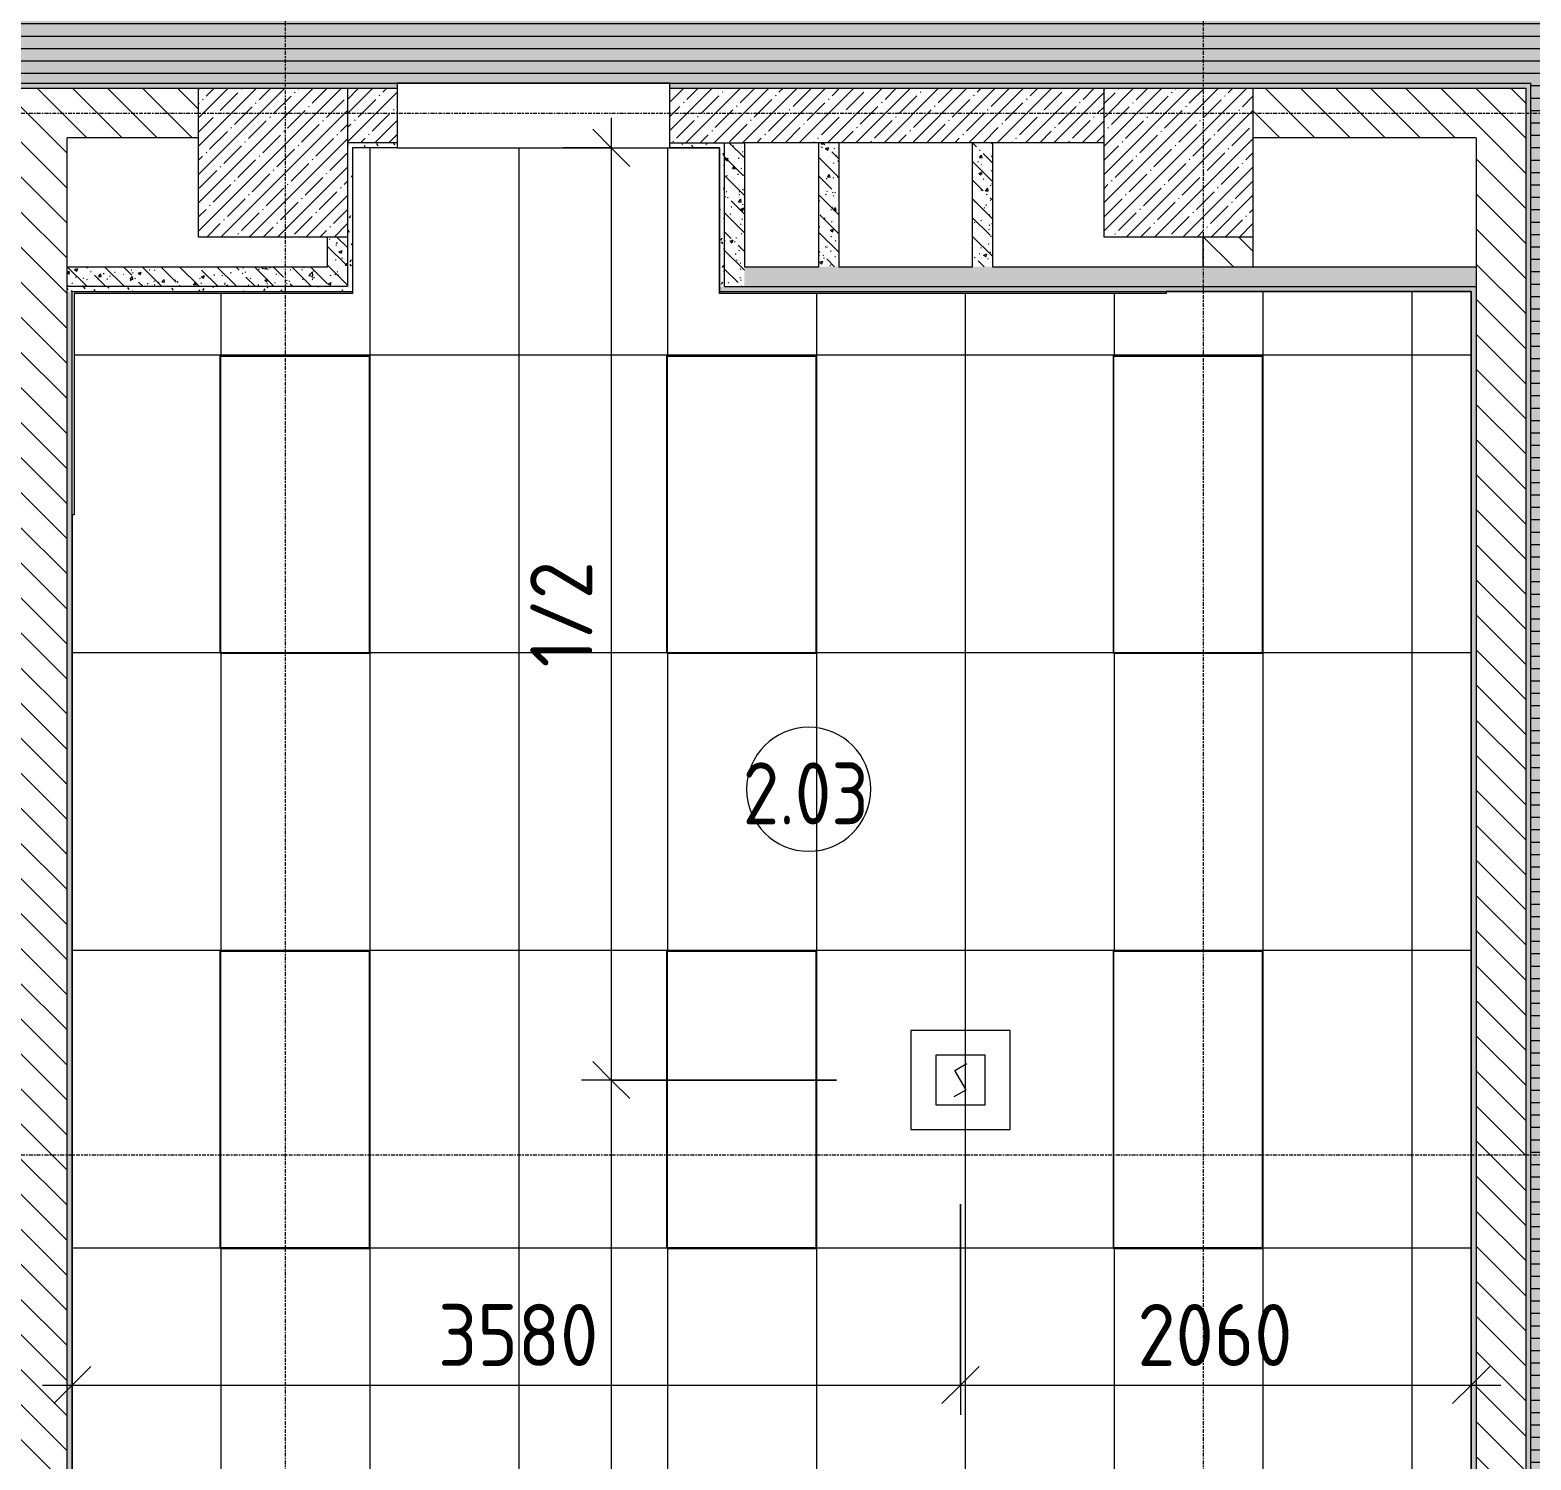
# Model space of a CAD drawing. Header units: millimetres. Extents: x -3917 to 185442, y -8553 to 29000.
# Drawn here: x 24880 to 30930, y 2369 to 8135 of the extents above; entities that cross this region are included whole.
import ezdxf

# ---------------------------------------------------------------- set-up
doc = ezdxf.new("R2010")
doc.units = ezdxf.units.MM
doc.linetypes.add('Осевая', pattern=[31.75, 6.35, -4.7625, 15.875, -4.7625])
for name, color, linetype, lineweight in [('A-ANNO-DIMS', 7, 'Continuous', 9), ('A-ANNO-DIMS-100', 7, 'Continuous', 9), ('A-AREA-IDEN', 7, 'Continuous', 9), ('A-CLNG-PATT', 7, 'Continuous', 9), ('A-WALL', 7, 'Continuous', 9), ('I-WALL', 7, 'Continuous', 9), ('Q-SPCQ', 7, 'Continuous', 9), ('S-COLS', 7, 'Continuous', 9), ('Оси-2', 7, 'Осевая', 9)]:
    doc.layers.add(name, color=color, linetype=linetype, lineweight=lineweight)
for name, color, linetype, lineweight, true_color in [('A-ANNO-NOTE', 1, 'Continuous', 9, 0xff0000), ('A-CLNG-1', 7, 'Continuous', 9, 0xeaeaea), ('A-WALL-1', 7, 'Continuous', 9, 0x3c3c3c), ('A-WALL-FNSH-1', 7, 'Continuous', 9, 0x3c3c3c), ('I-WALL-1', 7, 'Continuous', 9, 0x535353), ('Q-SPCQ-2', 1, 'Continuous', 9, 0xff0000), ('S-COLS-1', 9, 'Continuous', 9, 0x808080), ('S-COLS-2', 7, 'Continuous', 9, 0x3c3c3c)]:
    doc.layers.add(name, color=color, linetype=linetype, lineweight=lineweight, true_color=true_color)
doc.layers.add('A-CLNG-PATT-1', color=7, linetype='Continuous', lineweight=9, transparency=1)
doc.styles.add('GOST Common', font='GOST_Common.ttf', dxfattribs={"width": 0.9, "height": 250})
doc.styles.add('ISOCPEUR', font='isocpeur.ttf', dxfattribs={"width": 0.9, "height": 250})
doc.dimstyles.new('ISO-2_5_0_9К_БОЛЬШОЙ', dxfattribs={"dimscale": 304.8, "dimtxt": 248.995294, "dimasz": 0.492126, "dimexe": 0.393701, "dimexo": 0.984252, "dimgap": 0, "dimtad": 1, "dimdec": 0, "dimrnd": 10, "dimzin": 0, "dimdsep": 46, "dimtxsty": 'ISOCPEUR', "dimblk1": 'OBLIQUE', "dimblk2": 'OBLIQUE', "dimsah": 1, "dimcen": 0.09, "dimdle": 0.393701, "dimazin": 0, "dimtfac": 1, "dimtdec": 4, "dimtix": 1, "dimtmove": 0, "dimatfit": 3, "dimfxl": 1, "dimtvp": 1, "dimtolj": 1, "dimtzin": 0, "dimarcsym": 2})
pattern_1 = [(135, (0, 0), (-70.71068, -70.71068), [])]
pattern_2 = [(135, (0, 0), (-75.43415, -75.43415), [106.68, -17.78, 3.556, -17.78]), (135, (0, 75.39), (-75.43415, -75.43415), []), (50, (0, 0), (127.5292, -11.15758), [13.335, -146.685]), (355, (0, 0), (-24.66966, 133.74), [10.668, -117.348]), (100.451, (10.63, -0.93), (102.85973, 122.5818), [11.333, -124.663]), (46.184, (0, 35.56), (189.75516, -29.4304), [20.002, -220.027]), (96.636, (15.81, 33.1), (166.1822, 173.1996), [17, -186.995]), (351.184, (0, 35.56), (166.1839, 173.1976), [16.002, -176.022]), (21, (17.78, 26.67), (106.13027, -71.58603), [13.335, -146.685]), (326, (17.78, 26.67), (43.2619, 128.93175), [10.668, -117.348]), (71.451, (26.62, 20.7), (149.39198, 57.34505), [11.333, -124.663]), (37.5, (0, 0), (2.16223, 59.18836), [3.353, -112.573, 3.353, -115.773, -117.792]), (37.5, (0, 0), (2.16223, 59.18836), [-235.052, 3.353, -114.44]), (7.5, (0, 0), (46.77386, 70.12615), [3.353, -64.567, 3.353, -109.906, -44.894]), (7.5, (0, 0), (46.77386, 70.12615), [-181.178, 3.353, -41.542]), (327.5, (-39.65, 0), (94.91367, -4.01009), [3.353, -41.097, 3.353, -135.331, -184.023]), (327.5, (-39.65, 0), (94.91367, -4.01009), [-183.134, 3.353, -180.67]), (317.5, (-57.43, 0), (103.69057, 17.79882), [3.353, -54.432, 3.353, -88.748, -130.683]), (317.5, (-57.43, 0), (103.69057, 17.79882), [-149.885, 3.353, -127.33])]
pattern_3 = [(0, (0, 0), (121.92, 30.48), [10.058, -81.382, 10.058, -81.382, -487.68]), (0, (0, 0), (121.92, 30.48), [-182.88, 10.058, -172.822, 10.058, -81.382, -213.36]), (0, (0, 0), (121.92, 30.48), [-457.2, 10.058, -50.902, 10.058, -142.342]), (120, (45.72, 15.24), (-87.356454, 90.345817), [10.058, -81.382, 10.058, -81.382, -487.68]), (120, (45.72, 15.24), (-87.356454, 90.345817), [-182.88, 10.058, -172.822, 10.058, -81.382, -213.36]), (120, (45.72, 15.24), (-87.356454, 90.345817), [-457.2, 10.058, -50.902, 10.058, -142.342]), (240, (60.96, 76.2), (-34.563546, -120.825817), [10.058, -81.382, 10.058, -81.382, -487.68]), (240, (60.96, 76.2), (-34.563546, -120.825817), [-182.88, 10.058, -172.822, 10.058, -81.382, -213.36]), (240, (60.96, 76.2), (-34.563546, -120.825817), [-457.2, 10.058, -50.902, 10.058, -142.342])]

# ---------------------------------------------------------------- blocks, each defined once
blk = doc.blocks.new('BSC_Колонна _Прямоугольная - 600х600-23286269-Сводный план потолков 2 этажа в осях 1-12')
at = {"layer": 'S-COLS-1'}
h = blk.add_hatch(dxfattribs=at)
h.set_pattern_fill('FP_1', color=256, style=0, pattern_type=2)
h.set_pattern_definition([(45, (-29509.74, -7600), (-57.02463, 57.02463), []), (45, (-29452.72, -7600), (-57.02463, 57.02463), [100.806, -20.161, 3.353, -16.808])])
h.paths.add_polyline_path([(-300, -300), (300, -300), (300, 300), (-300, 300)])
at = {"layer": 'S-COLS-2'}
for p, q in [((-300, 300), (300, 300)), ((-300, -300), (-300, 300)), ((300, 300), (300, -300)), ((300, -300), (-300, -300))]:
    blk.add_line(p, q, dxfattribs=at)
blk = doc.blocks.new('BSC_Колонна _Прямоугольная - 600х600-V5-Сводный план потолков 2 этажа в осях 1-12')
at = {"layer": 'S-COLS-1'}
h = blk.add_hatch(dxfattribs=at)
h.set_pattern_fill('FP_8', color=256, style=0, pattern_type=2)
h.set_pattern_definition([(45, (-25860, -7600), (-57.02463, 57.02463), []), (45, (-25802.975, -7600), (-57.02463, 57.02463), [100.806, -20.161, 3.353, -16.808])])
h.paths.add_polyline_path([(-300, -300), (300, -300), (300, 300), (-300, 300), (-300, -238.1)])
at = {"layer": 'S-COLS-2'}
for p, q in [((-300, 300), (300, 300)), ((-300, -300), (-300, 300)), ((300, 300), (300, -300)), ((300, -300), (-300, -300))]:
    blk.add_line(p, q, dxfattribs=at)
blk = doc.blocks.new('Извещатель потолочный - Монтируемые на перекрытии-30356282-Сводный план потолков 2 этажа в осях 1-12')
at = {"layer": 'Q-SPCQ'}
for p, q in [((-300, 300), (-300, -100)), ((100, 300), (-300, 300)), ((100, -100), (100, 300)), ((0, 200), (-200, 200)), ((-200, 200), (-200, 0)), ((0, 0), (0, 200)), ((-122.5, 139), (-74.9, 166.5)), ((-100, 100), (-122.5, 139)), ((-125.1, 33.5), (-77.5, 61)), ((-77.5, 61), (-100, 100)), ((-200, 0), (0, 0)), ((-300, -100), (100, -100))]:
    blk.add_line(p, q, dxfattribs=at)
blk = doc.blocks.new('Марка_Помещения - Номер-25198446-Сводный план потолков 2 этажа в осях 1-12')
at = {"layer": 'A-AREA-IDEN'}
for start, end in [(360, 180), (180, 360)]:
    blk.add_arc((0, 0), 2.5, start, end, dxfattribs=at)
blk = doc.blocks.new('DIMBLOCK42-Сводный план потолков 2 этажа в осях 1-12')
at = {"layer": 'A-ANNO-DIMS-100'}
for p, q in [((28631, 3401), (28631, 2551.3)), ((28631, 2671.3), (28631, 3401)), ((25051, 2477.4), (25051, 2791.3)), ((24931, 2671.3), (28631, 2671.3)), ((25051, 2671.3), (25051, 2477.4))]:
    blk.add_line(p, q, dxfattribs=at)
at = {"layer": 'A-ANNO-DIMS-100', "lineweight": 20}
for p, q in [((25051, 2671.3), (25126, 2746.3)), ((28631, 2671.3), (28706, 2746.3)), ((25051, 2671.3), (24976, 2596.3)), ((28631, 2671.3), (28556, 2596.3))]:
    blk.add_line(p, q, dxfattribs=at)
at = {"layer": 'A-ANNO-DIMS-100', "color": 0, "insert": (26525, 2998), "char_height": 250, "width": 758.478, "attachment_point": 1, "line_spacing_factor": 1.149209, "style": 'ISOCPEUR'}
blk.add_mtext('3580', dxfattribs=at)
blk = doc.blocks.new('_Oblique')
at = {"color": 0, "linetype": 'ByBlock', "lineweight": -2}
blk.add_line((-0.5, -0.5), (0.5, 0.5), dxfattribs=at)
blk = doc.blocks.new('DIMBLOCK43-Сводный план потолков 2 этажа в осях 1-12')
at = {"layer": 'A-ANNO-DIMS-100'}
for p, q in [((28631, 3401), (28631, 2551.3)), ((28631, 2671.3), (28631, 3401)), ((30689, 2477.4), (30689, 2791.3)), ((28631, 2671.3), (30809, 2671.3)), ((30689, 2671.3), (30689, 2477.4))]:
    blk.add_line(p, q, dxfattribs=at)
at = {"layer": 'A-ANNO-DIMS-100', "lineweight": 20}
for p, q in [((28631, 2671.3), (28706, 2746.3)), ((30689, 2671.3), (30764, 2746.3)), ((28631, 2671.3), (28556, 2596.3)), ((30689, 2671.3), (30614, 2596.3))]:
    blk.add_line(p, q, dxfattribs=at)
at = {"layer": 'A-ANNO-DIMS-100', "color": 0, "insert": (29344, 2998), "char_height": 250, "width": 758.478, "attachment_point": 1, "line_spacing_factor": 1.149209, "style": 'ISOCPEUR'}
blk.add_mtext('2060', dxfattribs=at)
blk = doc.blocks.new('DIMBLOCK44-Сводный план потолков 2 этажа в осях 1-12')
at = {"layer": 'A-ANNO-DIMS-100'}
for p, q in [((27223.4, 7780), (27223.4, 3901)), ((27029.5, 7660), (27343.4, 7660)), ((27223.4, 7660), (27029.5, 7660)), ((28131, 3901), (27103.4, 3901)), ((27223.4, 3901), (28131, 3901))]:
    blk.add_line(p, q, dxfattribs=at)
at = {"layer": 'A-ANNO-DIMS-100', "lineweight": 20}
for p, q in [((27223.4, 7660), (27148.4, 7735)), ((27223.4, 7660), (27298.4, 7585)), ((27223.4, 3901), (27148.4, 3976)), ((27223.4, 3901), (27298.4, 3826))]:
    blk.add_line(p, q, dxfattribs=at)
at = {"layer": 'A-ANNO-DIMS-100', "color": 0, "insert": (26896.8, 5565), "char_height": 250, "width": 517.144, "attachment_point": 1, "rotation": 90, "line_spacing_factor": 1.149209, "style": 'ISOCPEUR'}
blk.add_mtext('1/2', dxfattribs=at)
blk = doc.blocks.new('DIMBLOCK45-Сводный план потолков 2 этажа в осях 1-12')
at = {"layer": 'A-ANNO-DIMS-100', "lineweight": 20}
for p, q in [((27223.4, 3901), (27148.4, 3976)), ((27223.4, 3901), (27298.4, 3826)), ((27223.4, 141), (27148.4, 216)), ((27223.4, 141), (27298.4, 66))]:
    blk.add_line(p, q, dxfattribs=at)
at = {"layer": 'A-ANNO-DIMS-100'}
for p, q in [((28131, 3901), (27103.4, 3901)), ((27223.4, 3901), (27223.4, 21)), ((27223.4, 3901), (28131, 3901)), ((29530.7, 141), (27103.4, 141)), ((27223.4, 141), (29530.7, 141))]:
    blk.add_line(p, q, dxfattribs=at)
at = {"layer": 'A-ANNO-DIMS-100', "color": 0, "insert": (26896.8, 1805.5), "char_height": 250, "width": 517.144, "attachment_point": 1, "rotation": 90, "line_spacing_factor": 1.149209, "style": 'ISOCPEUR'}
blk.add_mtext('1/2', dxfattribs=at)

msp = doc.modelspace()

# ---------------------------------------------------------------- hatches: boundary and pattern name
at = {"layer": 'A-CLNG-PATT'}
h = msp.add_hatch(dxfattribs=at)
h.set_pattern_fill('FP_89', color=256, style=0, pattern_type=2)
h.set_pattern_definition([(0, (29375, 7560.5), (0, -50), [])])
h.paths.add_polyline_path([(32466.7, 141), (32989, 141), (32989, 521), (33631, 521), (33631, 141), (35469, 141), (35469, 521), (35911, 521), (35911, 141), (37969, 141), (37969, 421), (38249, 421), (38249, 5249), (37189, 5249), (37189, 7921), (38277.7, 7921), (38277.7, 10679), (37969, 10679), (37969, 11221), (38249, 11221), (38249, 11474.2), (37977.7, 11609.9), (38249, 11745.5), (38249, 11850.8), (38229, 11850.8), (38229, 11950.8), (38249, 11950.8), (38249, 12774.6), (38229, 12774.6), (38229, 12874.6), (38249, 12874.6), (38249, 14980), (34231, 14980), (34231, 13759), (32700, 13759), (32700, 13740), (31300, 13740), (31300, 13759), (20231, 13759), (20231, 10880), (20250, 10880), (20250, 7921), (30931, 7921), (30931, 141), (31244.2, 141)])
h.paths.add_polyline_path([(33310, 7089.7), (33226.1, 7097), (33150, 7115.7), (33078, 7145.6), (33009.1, 7188), (32945.2, 7243.8), (32894.7, 7304.1), (32854.7, 7370), (32823.3, 7448.3), (32805.7, 7524), (32799.9, 7601.7), (32807, 7683.9), (32825.7, 7760), (32856.2, 7833.1), (32898, 7900.9), (32949.9, 7961.4), (33015.6, 8016.2), (33082.3, 8056.3), (33157.6, 8086.6), (33233.6, 8104.3), (33311.6, 8110.1), (33393.9, 8103), (33470, 8084.3), (33546.9, 8051.4), (33613.1, 8010.1), (33673.8, 7957.3), (33726.5, 7894), (33766.5, 7827.3), (33795.9, 7755), (33814.1, 7678.9), (33819.7, 7593.1), (33813, 7516.1), (33794.3, 7440), (33763.8, 7366.9), (33722, 7299.1), (33665.4, 7234.6), (33606.1, 7184.9), (33536.5, 7143.2), (33467.4, 7114.6), (33383.6, 7095.5), (33310.5, 7089.8)])
h.paths.add_polyline_path([(33310, 7090.7), (33391.3, 7097.4), (33467.7, 7115.8), (33546.5, 7149.5), (33612.6, 7190.8), (33671.7, 7241.8), (33723.3, 7302.8), (33766.4, 7375.2), (33795.6, 7447.7), (33813.3, 7524), (33819.2, 7600.9), (33812.9, 7680.2), (33794.2, 7757.7), (33763.5, 7831.7), (33721.1, 7900.4), (33664.5, 7964.9), (33609.3, 8012), (33535.1, 8056.3), (33463.3, 8085.3), (33383.6, 8103.5), (33308.9, 8109.2), (33230.2, 8103), (33152.3, 8084.2), (33078, 8053.3), (33010.1, 8011.5), (32949.2, 7959.3), (32894.4, 7893.5), (32854.2, 7826.3), (32824.7, 7753.4), (32806.9, 7678.1), (32800.7, 7600), (32807.6, 7517.7), (32826.1, 7441.6), (32856.5, 7368.3), (32898.5, 7300.1), (32950.7, 7239.2), (33013.4, 7186.3), (33082.9, 7144.6), (33158.8, 7114.2), (33235.1, 7096.6), (33309.5, 7090.8)])
h.paths.add_polyline_path([(33310, 7100), (33230.2, 7106.5), (33152.3, 7125.8), (33077.1, 7158.1), (33010.7, 7200.1), (32956.4, 7246.4), (32902, 7311.7), (32863.3, 7375.9), (32834.4, 7445.9), (32816.2, 7521.8), (32810, 7600), (32816.5, 7679.7), (32835.7, 7757.4), (32867.1, 7831.2), (32910.1, 7899.3), (32956.4, 7953.6), (33016.1, 8004.5), (33083, 8045.5), (33155.5, 8075.5), (33231.8, 8093.8), (33310, 8100), (33389.8, 8093.5), (33467.7, 8074.2), (33541.7, 8042.6), (33609.3, 7999.9), (33664.5, 7952.4), (33714.5, 7893.9), (33757.8, 7821.5), (33785.5, 7754.5), (33803.8, 7678.2), (33810, 7599.9), (33803.5, 7520.3), (33783.9, 7441.5), (33752.9, 7368.8), (33709.9, 7300.7), (33663.6, 7246.4), (33603.9, 7195.5), (33536.5, 7154.3), (33458.2, 7123), (33383.6, 7105.8), (33310.1, 7100)])
h.paths.add_polyline_path([(29833.9, 10620), (29785.6, 10620), (29738.8, 10631.5), (29696.1, 10653.9), (29660, 10685.9), (29632.7, 10725.6), (29615.6, 10770.6), (29609.7, 10816.8), (29604.4, 10773.1), (29585.6, 10725.6), (29560, 10688.4), (29523.9, 10656.4), (29481.2, 10634), (29434.4, 10622.5), (29386.1, 10622.5), (29339.3, 10634), (29296.6, 10656.4), (29260.6, 10688.4), (29233.2, 10728.1), (29216.1, 10773.1), (29210.3, 10821), (29216.1, 10868.9), (29233.2, 10913.9), (29260.6, 10953.6), (29296.6, 10985.6), (29339.3, 11008), (29386.1, 11019.5), (29434.4, 11019.5), (29481.2, 11008), (29523.9, 10985.6), (29561.7, 10951.1), (29587.3, 10913.9), (29604.7, 10866.4), (29610.3, 10822.7), (29616.5, 10868.9), (29632.7, 10911.4), (29660, 10951.1), (29696.1, 10983.1), (29738.8, 11005.5), (29785.6, 11017), (29833.9, 11017), (29880.7, 11005.5), (29923.4, 10983.1), (29959.4, 10951.1), (29986.8, 10911.4), (30003.9, 10866.4), (30009.7, 10818.5), (30003.9, 10770.6), (29986.8, 10725.6), (29959.4, 10685.9), (29923.4, 10653.9), (29880.7, 10631.5)])
h.paths.add_polyline_path([(36240, 13660), (36192.1, 13665.8), (36147.1, 13682.9), (36107.4, 13710.3), (36075.4, 13746.4), (36053, 13789.1), (36041.5, 13835.9), (36041.5, 13884.1), (36053, 13930.9), (36075.4, 13973.6), (36107.4, 14009.7), (36147.1, 14037.1), (36192.1, 14054.2), (36240, 14060), (36287.9, 14054.2), (36332.9, 14037.1), (36372.6, 14009.7), (36404.6, 13973.6), (36427, 13930.9), (36438.5, 13884.1), (36438.5, 13835.9), (36427, 13789.1), (36404.6, 13746.4), (36372.6, 13710.3), (36332.9, 13682.9), (36287.9, 13665.8)])
h = msp.add_hatch(dxfattribs=at)
h.set_pattern_fill('FP_83', color=256, style=0, pattern_type=2)
h.set_pattern_definition([(270, (25051, 3224), (600, 4e-14), []), (0, (25051, 3224), (0, 1200), [])])
h.paths.add_polyline_path([(30021.7, 521), (30690, 521), (30689, 7080), (29460, 7079), (29460, 7072), (27659.5, 7072), (27659, 7660), (26180, 7659), (26180, 7072), (25058, 7072), (25058, 6180), (25050, 6180), (25050, 521), (28799.2, 521)])
h.paths.add_polyline_path([(29847.3, 824.1), (29247.3, 824.1), (29247.3, 2024.1), (29847.3, 2024.1), (29847.3, 1049.8)])
h.paths.add_polyline_path([(28047.3, 824.1), (27447.3, 824.1), (27447.3, 2024.1), (28047.3, 2024.1), (28047.3, 1049.8)])
h.paths.add_polyline_path([(26247.3, 824.1), (25647.3, 824.1), (25647.3, 2024.1), (26247.3, 2024.1), (26247.3, 1049.8)])
h.paths.add_polyline_path([(29247.3, 3224.1), (29247.3, 4424.1), (29847.3, 4424.1), (29847.3, 3224.1)])
h.paths.add_polyline_path([(27447.3, 3224.1), (27447.3, 4424.1), (28047.3, 4424.1), (28047.3, 3224.1)])
h.paths.add_polyline_path([(26247.3, 3224.1), (25647.3, 3224.1), (25647.3, 4424.1), (26247.3, 4424.1)])
h.paths.add_polyline_path([(29247.3, 5624.1), (29247.3, 6824.1), (29847.3, 6824.1), (29847.3, 5624.1)])
h.paths.add_polyline_path([(28047.3, 5624.1), (27447.3, 5624.1), (27447.3, 6824.1), (28047.3, 6824.1), (28047.3, 6460.1)])
h.paths.add_polyline_path([(26247.3, 5624.1), (25647.3, 5624.1), (25647.3, 6824.1), (26247.3, 6824.1), (26247.3, 6460.1)])
at = {"layer": 'A-CLNG-PATT-1'}
h = msp.add_hatch(color=256, dxfattribs=at)
h.paths.add_polyline_path([(32466.7, 141), (32989, 141), (32989, 521), (33631, 521), (33631, 141), (35469, 141), (35469, 521), (35911, 521), (35911, 141), (37969, 141), (37969, 421), (38249, 421), (38249, 5249), (37189, 5249), (37189, 7921), (38277.7, 7921), (38277.7, 10679), (37969, 10679), (37969, 11221), (38249, 11221), (38249, 11474.2), (37977.7, 11609.9), (38249, 11745.5), (38249, 11850.8), (38229, 11850.8), (38229, 11950.8), (38249, 11950.8), (38249, 12774.6), (38229, 12774.6), (38229, 12874.6), (38249, 12874.6), (38249, 14980), (34231, 14980), (34231, 13759), (32700, 13759), (32700, 13740), (31300, 13740), (31300, 13759), (20231, 13759), (20231, 10880), (20250, 10880), (20250, 7921), (30931, 7921), (30931, 141), (31244.2, 141)])
h.paths.add_polyline_path([(33310, 7089.7), (33226.1, 7097), (33150, 7115.7), (33078, 7145.6), (33009.1, 7188), (32945.2, 7243.8), (32894.7, 7304.1), (32854.7, 7370), (32823.3, 7448.3), (32805.7, 7524), (32799.9, 7601.7), (32807, 7683.9), (32825.7, 7760), (32856.2, 7833.1), (32898, 7900.9), (32949.9, 7961.4), (33015.6, 8016.2), (33082.3, 8056.3), (33157.6, 8086.6), (33233.6, 8104.3), (33311.6, 8110.1), (33393.9, 8103), (33470, 8084.3), (33546.9, 8051.4), (33613.1, 8010.1), (33673.8, 7957.3), (33726.5, 7894), (33766.5, 7827.3), (33795.9, 7755), (33814.1, 7678.9), (33819.7, 7593.1), (33813, 7516.1), (33794.3, 7440), (33763.8, 7366.9), (33722, 7299.1), (33665.4, 7234.6), (33606.1, 7184.9), (33536.5, 7143.2), (33467.4, 7114.6), (33383.6, 7095.5), (33310.5, 7089.8)])
h.paths.add_polyline_path([(33310, 7090.7), (33391.3, 7097.4), (33467.7, 7115.8), (33546.5, 7149.5), (33612.6, 7190.8), (33671.7, 7241.8), (33723.3, 7302.8), (33766.4, 7375.2), (33795.6, 7447.7), (33813.3, 7524), (33819.2, 7600.9), (33812.9, 7680.2), (33794.2, 7757.7), (33763.5, 7831.7), (33721.1, 7900.4), (33664.5, 7964.9), (33609.3, 8012), (33535.1, 8056.3), (33463.3, 8085.3), (33383.6, 8103.5), (33308.9, 8109.2), (33230.2, 8103), (33152.3, 8084.2), (33078, 8053.3), (33010.1, 8011.5), (32949.2, 7959.3), (32894.4, 7893.5), (32854.2, 7826.3), (32824.7, 7753.4), (32806.9, 7678.1), (32800.7, 7600), (32807.6, 7517.7), (32826.1, 7441.6), (32856.5, 7368.3), (32898.5, 7300.1), (32950.7, 7239.2), (33013.4, 7186.3), (33082.9, 7144.6), (33158.8, 7114.2), (33235.1, 7096.6), (33309.5, 7090.8)])
h.paths.add_polyline_path([(33310, 7100), (33230.2, 7106.5), (33152.3, 7125.8), (33077.1, 7158.1), (33010.7, 7200.1), (32956.4, 7246.4), (32902, 7311.7), (32863.3, 7375.9), (32834.4, 7445.9), (32816.2, 7521.8), (32810, 7600), (32816.5, 7679.7), (32835.7, 7757.4), (32867.1, 7831.2), (32910.1, 7899.3), (32956.4, 7953.6), (33016.1, 8004.5), (33083, 8045.5), (33155.5, 8075.5), (33231.8, 8093.8), (33310, 8100), (33389.8, 8093.5), (33467.7, 8074.2), (33541.7, 8042.6), (33609.3, 7999.9), (33664.5, 7952.4), (33714.5, 7893.9), (33757.8, 7821.5), (33785.5, 7754.5), (33803.8, 7678.2), (33810, 7599.9), (33803.5, 7520.3), (33783.9, 7441.5), (33752.9, 7368.8), (33709.9, 7300.7), (33663.6, 7246.4), (33603.9, 7195.5), (33536.5, 7154.3), (33458.2, 7123), (33383.6, 7105.8), (33310.1, 7100)])
h.paths.add_polyline_path([(29833.9, 10620), (29785.6, 10620), (29738.8, 10631.5), (29696.1, 10653.9), (29660, 10685.9), (29632.7, 10725.6), (29615.6, 10770.6), (29609.7, 10816.8), (29604.4, 10773.1), (29585.6, 10725.6), (29560, 10688.4), (29523.9, 10656.4), (29481.2, 10634), (29434.4, 10622.5), (29386.1, 10622.5), (29339.3, 10634), (29296.6, 10656.4), (29260.6, 10688.4), (29233.2, 10728.1), (29216.1, 10773.1), (29210.3, 10821), (29216.1, 10868.9), (29233.2, 10913.9), (29260.6, 10953.6), (29296.6, 10985.6), (29339.3, 11008), (29386.1, 11019.5), (29434.4, 11019.5), (29481.2, 11008), (29523.9, 10985.6), (29561.7, 10951.1), (29587.3, 10913.9), (29604.7, 10866.4), (29610.3, 10822.7), (29616.5, 10868.9), (29632.7, 10911.4), (29660, 10951.1), (29696.1, 10983.1), (29738.8, 11005.5), (29785.6, 11017), (29833.9, 11017), (29880.7, 11005.5), (29923.4, 10983.1), (29959.4, 10951.1), (29986.8, 10911.4), (30003.9, 10866.4), (30009.7, 10818.5), (30003.9, 10770.6), (29986.8, 10725.6), (29959.4, 10685.9), (29923.4, 10653.9), (29880.7, 10631.5)])
h.paths.add_polyline_path([(36240, 13660), (36192.1, 13665.8), (36147.1, 13682.9), (36107.4, 13710.3), (36075.4, 13746.4), (36053, 13789.1), (36041.5, 13835.9), (36041.5, 13884.1), (36053, 13930.9), (36075.4, 13973.6), (36107.4, 14009.7), (36147.1, 14037.1), (36192.1, 14054.2), (36240, 14060), (36287.9, 14054.2), (36332.9, 14037.1), (36372.6, 14009.7), (36404.6, 13973.6), (36427, 13930.9), (36438.5, 13884.1), (36438.5, 13835.9), (36427, 13789.1), (36404.6, 13746.4), (36372.6, 13710.3), (36332.9, 13682.9), (36287.9, 13665.8)])
at = {"layer": 'I-WALL'}
h = msp.add_hatch(dxfattribs=at)
h.set_pattern_fill('FP_79', color=256, style=0, pattern_type=2)
h.set_pattern_definition(pattern_3)
h.paths.add_polyline_path([(30930, 7900), (30930, 7920), (27460, 7920), (27460, 7900), (30910, 7900)])
h.paths.add_polyline_path([(26354.1, 7900), (26360, 7900), (26360, 7920), (24370, 7920), (24370, 7900), (26160, 7900)])
h.paths.add_polyline_path([(22930, 7900), (22930, 7920), (20210, 7920), (20210, 7900), (22510, 7900)])
h = msp.add_hatch(dxfattribs=at)
h.set_pattern_fill('FP_11', color=256, style=0, pattern_type=2)
h.set_pattern_definition(pattern_1)
h.paths.add_polyline_path([(25560, 7700), (25560, 7900), (24370, 7900), (24370, 7700), (25131.6, 7700)])
h.paths.add_polyline_path([(22530, 7700), (22930, 7700), (22930, 7900), (22510, 7900), (22510, 7700)])
h = msp.add_hatch(dxfattribs=at)
h.set_pattern_fill('FP_13', color=256, style=0, pattern_type=2)
h.set_pattern_definition([(45, (0, 0), (-57.02463, 57.02463), []), (45, (57.025, 0), (-57.02463, 57.02463), [100.806, -20.161, 3.353, -16.808])])
h.paths.add_polyline_path([(29209.7, 7680), (29209.7, 7900), (27460, 7900), (27460, 7680), (28799.2, 7680)])
h.paths.add_polyline_path([(26180, 7680), (26360, 7680), (26360, 7900), (26160, 7900), (26160, 7680)])
h = msp.add_hatch(dxfattribs=at)
h.set_pattern_fill('FP_11', color=256, style=0, pattern_type=2)
h.set_pattern_definition(pattern_1)
h.paths.add_polyline_path([(30910, 7700), (30910, 7900), (29809.7, 7900), (29809.7, 7700), (30710, 7700)])
h = msp.add_hatch(dxfattribs=at)
h.set_pattern_fill('FP_79', color=256, style=0, pattern_type=2)
h.set_pattern_definition(pattern_3)
h.paths.add_polyline_path([(30930, 100), (30930, 7900), (30910, 7900), (30910, 100)])
h = msp.add_hatch(dxfattribs=at)
h.set_pattern_fill('FP_11', color=256, style=0, pattern_type=2)
h.set_pattern_definition(pattern_1)
h.paths.add_polyline_path([(24830, 100), (25030, 100), (25030, 7700), (24830, 7700), (24830, 140)])
h = msp.add_hatch(dxfattribs=at)
h.set_pattern_fill('FP_11', color=256, style=0, pattern_type=2)
h.set_pattern_definition(pattern_1)
h.paths.add_polyline_path([(30710, 100), (30910, 100), (30910, 7700), (30710, 7700), (30710, 140)])
h = msp.add_hatch(dxfattribs=at)
h.set_pattern_fill('FP_79', color=256, style=0, pattern_type=2)
h.set_pattern_definition(pattern_3)
h.paths.add_polyline_path([(26180, 7080), (26180, 7680), (26160, 7680), (26160, 7080)])
h = msp.add_hatch(dxfattribs=at)
h.set_pattern_fill('FP_79', color=256, style=0, pattern_type=2)
h.set_pattern_definition(pattern_3)
h.paths.add_polyline_path([(27660, 7660), (27660, 7680), (27460, 7680), (27460, 7660), (27659, 7660)])
h.paths.add_polyline_path([(26354.1, 7660), (26360, 7660), (26360, 7680), (26180, 7680), (26180, 7660)])
h = msp.add_hatch(dxfattribs=at)
h.set_pattern_fill('FP_79', color=256, style=0, pattern_type=2)
h.set_pattern_definition(pattern_3)
h.paths.add_polyline_path([(27660, 7100), (27680, 7100), (27680, 7680), (27660, 7680), (27660, 7361.9)])
h = msp.add_hatch(dxfattribs=at)
h.set_pattern_fill('FP_38', color=256, style=0, pattern_type=2)
h.set_pattern_definition(pattern_2)
h.paths.add_polyline_path([(27680, 7100), (27760, 7100), (27760, 7680), (27680, 7680), (27680, 7361.9)])
h = msp.add_hatch(dxfattribs=at)
h.set_pattern_fill('FP_38', color=256, style=0, pattern_type=2)
h.set_pattern_definition(pattern_2)
h.paths.add_polyline_path([(28140, 7180), (28140, 7680), (28060, 7680), (28060, 7180)])
h = msp.add_hatch(dxfattribs=at)
h.set_pattern_fill('FP_38', color=256, style=0, pattern_type=2)
h.set_pattern_definition(pattern_2)
h.paths.add_polyline_path([(28759.7, 7180), (28759.7, 7680), (28679.7, 7680), (28679.7, 7180)])
h = msp.add_hatch(dxfattribs=at)
h.set_pattern_fill('FP_38', color=256, style=0, pattern_type=2)
h.set_pattern_definition(pattern_2)
h.paths.add_polyline_path([(26080, 7100), (26160, 7100), (26160, 7300), (26080, 7300), (26080, 7180)])
h = msp.add_hatch(dxfattribs=at)
h.set_pattern_fill('FP_11', color=256, style=0, pattern_type=2)
h.set_pattern_definition(pattern_1)
h.paths.add_polyline_path([(29809.7, 7180), (29809.7, 7300), (29609.7, 7300), (29609.7, 7180)])
h = msp.add_hatch(dxfattribs=at)
h.set_pattern_fill('FP_38', color=256, style=0, pattern_type=2)
h.set_pattern_definition(pattern_2)
h.paths.add_polyline_path([(26080, 7100), (26080, 7180), (25030, 7180), (25030, 7100), (25131.6, 7100)])
h = msp.add_hatch(dxfattribs=at)
h.set_pattern_fill('FP_38', color=256, style=0, pattern_type=2)
h.set_pattern_definition(pattern_2)
h.paths.add_polyline_path([(30710, 7100), (30710, 7180), (27760, 7180), (27760, 7100), (30690, 7100)])
h = msp.add_hatch(dxfattribs=at)
h.set_pattern_fill('FP_79', color=256, style=0, pattern_type=2)
h.set_pattern_definition(pattern_3)
h.paths.add_polyline_path([(25050, 7080), (26160, 7080), (26160, 7100), (25030, 7100), (25030, 7080)])
h = msp.add_hatch(dxfattribs=at)
h.set_pattern_fill('FP_79', color=256, style=0, pattern_type=2)
h.set_pattern_definition(pattern_3)
h.paths.add_polyline_path([(25030, 100), (25050, 100), (25050, 7080), (25030, 7080), (25030, 148.1)])
h = msp.add_hatch(dxfattribs=at)
h.set_pattern_fill('FP_79', color=256, style=0, pattern_type=2)
h.set_pattern_definition(pattern_3)
h.paths.add_polyline_path([(30690, 7080), (30690, 7100), (27660, 7100), (27660, 7080), (30689, 7080)])
h = msp.add_hatch(dxfattribs=at)
h.set_pattern_fill('FP_79', color=256, style=0, pattern_type=2)
h.set_pattern_definition(pattern_3)
h.paths.add_polyline_path([(30690, 100), (30710, 100), (30710, 7100), (30690, 7100), (30690, 140)])

# ---------------------------------------------------------------- linework, layer by layer
at = {"layer": 'A-ANNO-NOTE'}
for p, q in [((25649.6, 5620.2), (25649.6, 6820.2)), ((25649.6, 6820.2), (26249.6, 6820.2)), ((26249.6, 6820.2), (26249.6, 5620.2)), ((27449.6, 5620.2), (27449.6, 6820.2)), ((27449.6, 6820.2), (28049.6, 6820.2)), ((28049.6, 6820.2), (28049.6, 5620.2)), ((29249.6, 5620.2), (29249.6, 6820.2)), ((29249.6, 6820.2), (29849.6, 6820.2)), ((29849.6, 6820.2), (29849.6, 5620.2)), ((26249.6, 5620.2), (25649.6, 5620.2)), ((28049.6, 5620.2), (27449.6, 5620.2)), ((29849.6, 5620.2), (29249.6, 5620.2)), ((25649.6, 3220.2), (25649.6, 4420.2)), ((25649.6, 4420.2), (26249.6, 4420.2)), ((26249.6, 4420.2), (26249.6, 3220.2)), ((27449.6, 3220.2), (27449.6, 4420.2)), ((27449.6, 4420.2), (28049.6, 4420.2)), ((28049.6, 4420.2), (28049.6, 3220.2)), ((29249.6, 3220.2), (29249.6, 4420.2)), ((29249.6, 4420.2), (29849.6, 4420.2)), ((29849.6, 4420.2), (29849.6, 3220.2)), ((26249.6, 3220.2), (25649.6, 3220.2)), ((28049.6, 3220.2), (27449.6, 3220.2)), ((29849.6, 3220.2), (29249.6, 3220.2))]:
    msp.add_line(p, q, dxfattribs=at)
at = {"layer": 'A-CLNG-1'}
for p, q in [((20250, 7921), (30931, 7921)), ((25647.3, 5624.1), (25647.3, 6824.1)), ((25647.3, 6824.1), (26247.3, 6824.1)), ((26247.3, 6824.1), (26247.3, 5624.1)), ((27447.3, 5624.1), (27447.3, 6824.1)), ((27447.3, 6824.1), (28047.3, 6824.1)), ((28047.3, 6824.1), (28047.3, 5624.1)), ((29247.3, 5624.1), (29247.3, 6824.1)), ((29247.3, 6824.1), (29847.3, 6824.1)), ((29847.3, 6824.1), (29847.3, 5624.1)), ((26247.3, 5624.1), (25647.3, 5624.1)), ((28047.3, 5624.1), (27447.3, 5624.1)), ((29847.3, 5624.1), (29247.3, 5624.1)), ((25647.3, 3224.1), (25647.3, 4424.1)), ((25647.3, 4424.1), (26247.3, 4424.1)), ((26247.3, 4424.1), (26247.3, 3224.1)), ((27447.3, 3224.1), (27447.3, 4424.1)), ((27447.3, 4424.1), (28047.3, 4424.1)), ((28047.3, 4424.1), (28047.3, 3224.1)), ((29247.3, 3224.1), (29247.3, 4424.1)), ((29247.3, 4424.1), (29847.3, 4424.1)), ((29847.3, 4424.1), (29847.3, 3224.1)), ((26247.3, 3224.1), (25647.3, 3224.1)), ((28047.3, 3224.1), (27447.3, 3224.1)), ((29847.3, 3224.1), (29247.3, 3224.1))]:
    msp.add_line(p, q, dxfattribs=at)
at = {"layer": 'A-WALL'}
for p, q in [((24370, 7900), (25560, 7900)), ((26160, 7900), (26360, 7900)), ((27460, 7900), (29209.7, 7900)), ((29209.7, 7921), (29209.7, 7920)), ((25030, 100), (25030, 7700)), ((26360, 7680), (26160, 7680)), ((26180, 7660), (26180, 7072)), ((27460, 7680), (27760, 7680)), ((27460, 7660), (27660, 7660)), ((27660, 7660), (27660, 7080)), ((25050, 7080), (26180, 7080)), ((27680, 7100), (30710, 7100)), ((29460, 7079), (29460, 7080)), ((30689, 7080), (30690, 7080)), ((30690, 7080), (30690, 100)), ((25050, 140), (25050, 6180)), ((25050, 6180), (25051, 6180))]:
    msp.add_line(p, q, dxfattribs=at)
at = {"layer": 'A-WALL-1'}
for p, q in [((24370, 7920), (26360, 7920)), ((26360, 7920), (26360, 7660)), ((27460, 7660), (27460, 7920)), ((27460, 7920), (30930, 7920)), ((29809.7, 7900), (30910, 7900)), ((30910, 7900), (30910, -48)), ((25560, 7700), (25030, 7700)), ((30710, 7700), (29809.7, 7700)), ((30710, 7700), (30710, 100)), ((26360, 7660), (26180, 7660)), ((27680, 7100), (27680, 7680)), ((29209.7, 7680), (27760, 7680)), ((27760, 7680), (27760, 7180)), ((28060, 7180), (28060, 7680)), ((28140, 7680), (28140, 7180)), ((28679.7, 7180), (28679.7, 7680)), ((28759.7, 7680), (28759.7, 7180)), ((26080, 7180), (26080, 7300)), ((26160, 7300), (26160, 7100)), ((29609.7, 7180), (29609.7, 7300)), ((29809.7, 7300), (29809.7, 7180)), ((25030, 7180), (26080, 7180)), ((27760, 7180), (28060, 7180)), ((28140, 7180), (28679.7, 7180)), ((28759.7, 7180), (30710, 7180)), ((26160, 7100), (25030, 7100)), ((30689, 7080), (29460, 7080))]:
    msp.add_line(p, q, dxfattribs=at)
at = {"layer": 'A-WALL-FNSH-1'}
for p, q in [((26360, 7921), (26360, 7920)), ((27460, 7920), (27460, 7921)), ((30930, 140), (30930, 7920)), ((26360, 7659), (26181, 7659)), ((26181, 7659), (26181, 7072)), ((26360, 7660), (26360, 7659)), ((27460, 7659), (27460, 7660)), ((27659, 7659), (27460, 7659)), ((27659, 7072), (27659, 7659)), ((25050, 6180), (25050, 7080)), ((27659.5, 7072), (27659.5, 7080)), ((27659.5, 7080), (29460, 7080)), ((27660, 7080), (27660, 7072)), ((30689, 7079), (29460, 7079)), ((29460, 7079), (29460, 7072)), ((30689, 521), (30689, 7079)), ((26181, 7072), (25058, 7072)), ((25058, 7072), (25058, 6180)), ((29460, 7072), (27659, 7072)), ((25051, 6180), (25051, 141)), ((25058, 6180), (25051, 6180))]:
    msp.add_line(p, q, dxfattribs=at)
at = {"layer": 'I-WALL-1'}
for p, q in [((27460, 7920), (26360, 7920)), ((26360, 7660), (27460, 7660)), ((26360, 7659), (27460, 7659))]:
    msp.add_line(p, q, dxfattribs=at)
at = {"layer": 'Оси-2'}
for p, q in [((25910, 593.7), (25910, 24898.1)), ((29610, 593.7), (29610, 24898.1)), ((-599.2, 7800), (35990, 7800)), ((-599.2, 3600), (35990, 3600))]:
    msp.add_line(p, q, dxfattribs=at)

# ---------------------------------------------------------------- block references
at = {"layer": 'A-AREA-IDEN', "xscale": 99.99999999999993, "yscale": 99.99999999999993, "zscale": 99.99999999999993}
msp.add_blockref('Марка_Помещения - Номер-25198446-Сводный план потолков 2 этажа в осях 1-12', (28019.1, 5073.2), dxfattribs=at)
at = {"layer": 'Q-SPCQ-2'}
msp.add_blockref('Извещатель потолочный - Монтируемые на перекрытии-30356282-Сводный план потолков 2 этажа в осях 1-12', (28731, 3801), dxfattribs=at)
at = {"layer": 'S-COLS'}
for name, p in [('BSC_Колонна _Прямоугольная - 600х600-V5-Сводный план потолков 2 этажа в осях 1-12', (25860, 7600)), ('BSC_Колонна _Прямоугольная - 600х600-23286269-Сводный план потолков 2 этажа в осях 1-12', (29509.7, 7600))]:
    msp.add_blockref(name, p, dxfattribs=at)

# ---------------------------------------------------------------- texts
at = {"layer": 'A-AREA-IDEN', "insert": (27753.4, 5181.7), "char_height": 250, "width": 663.797, "attachment_point": 1, "style": 'GOST Common'}
msp.add_mtext('2.03', dxfattribs=at)

# ---------------------------------------------------------------- dimensions: what is measured, and where the dimension line sits
at = {"layer": 'A-ANNO-DIMS'}
for base, p1, p2, override, picture, middle in [((27223.4, 3901), (27329.5, 7660), (28431, 3901), {"dimpost": '<>', "dimfxl": 3917.069643}, 'DIMBLOCK44-Сводный план потолков 2 этажа в осях 1-12', (27098.4, 5780.5)), ((27223.4, 141), (28431, 3901), (29830.7, 141), {"dimpost": '<>', "dimfxl": 4012.091953}, 'DIMBLOCK45-Сводный план потолков 2 этажа в осях 1-12', (27098.4, 2021))]:
    dim = msp.add_linear_dim(base=base, p1=p1, p2=p2, angle=90, text='1/2', dimstyle='ISO-2_5_0_9К_БОЛЬШОЙ', override=override, dxfattribs=at)
    dim.commit()
    dim.dimension.update_dxf_attribs({"geometry": picture, "text_midpoint": middle})
for base, p1, p2, override, picture, middle in [((28631, 2671.3), (25051, 2777.4), (28631, 3701), {"dimpost": '<>', "dimfxl": 3697.218526}, 'DIMBLOCK42-Сводный план потолков 2 этажа в осях 1-12', (26841, 2796.3)), ((30689, 2671.3), (28631, 3701), (30689, 2777.4), {"dimpost": '<>', "dimfxl": 2255.745777}, 'DIMBLOCK43-Сводный план потолков 2 этажа в осях 1-12', (29660, 2796.3))]:
    dim = msp.add_linear_dim(base=base, p1=p1, p2=p2, dimstyle='ISO-2_5_0_9К_БОЛЬШОЙ', override=override, dxfattribs=at)
    dim.commit()
    dim.dimension.update_dxf_attribs({"geometry": picture, "text_midpoint": middle})

doc.saveas('drawing.dxf')
